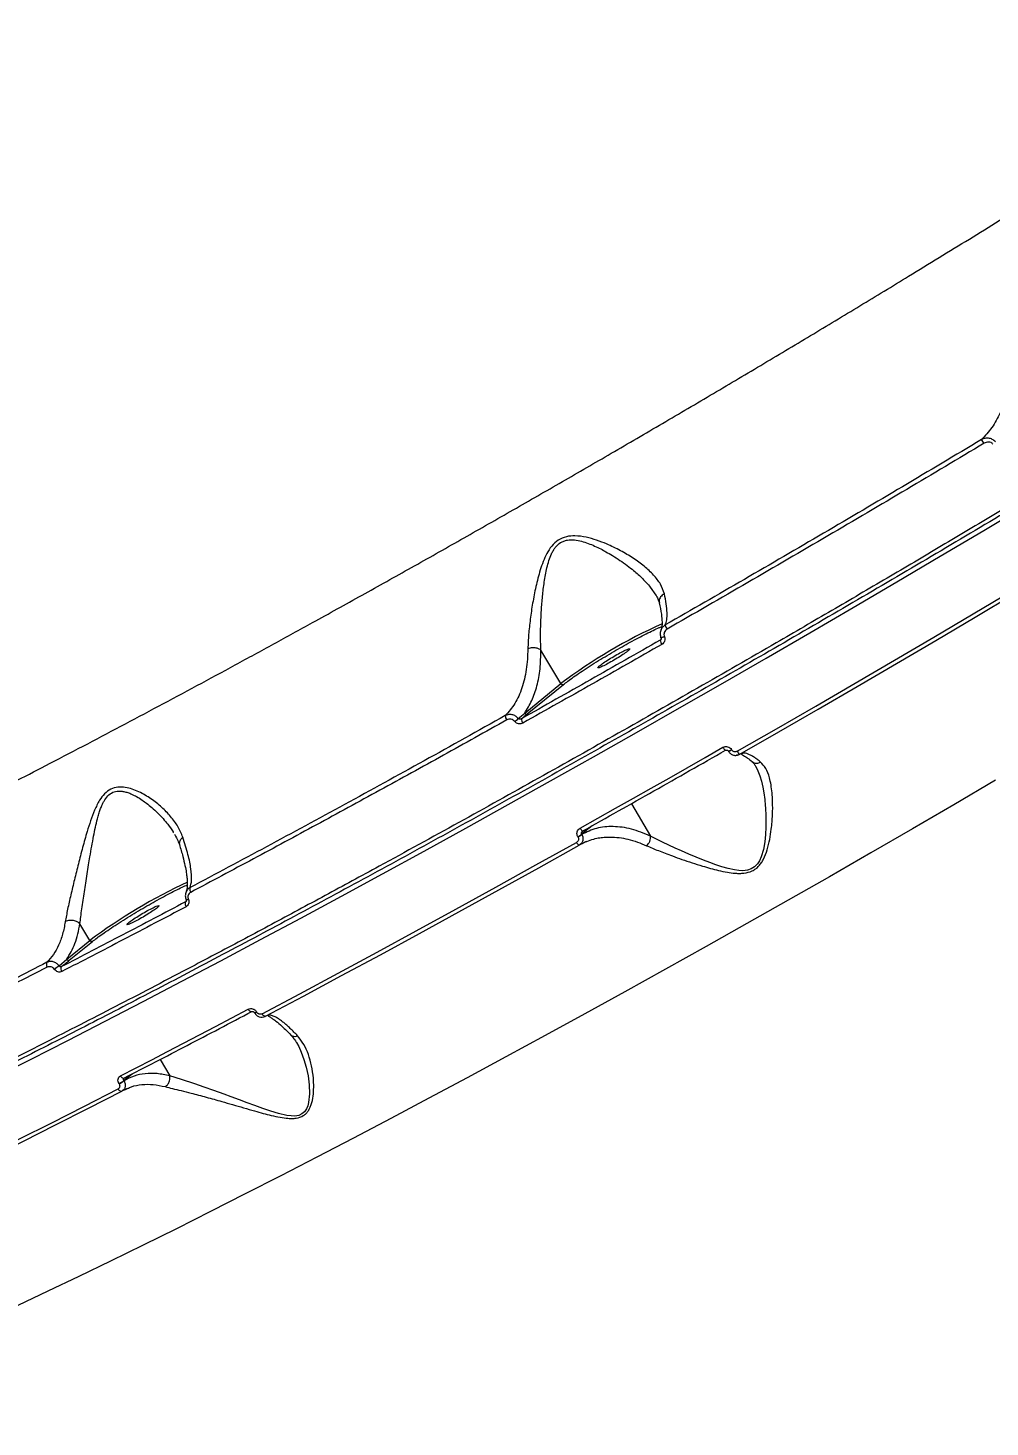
# Model space of a CAD drawing. Header units: millimetres. Extents: x -7083 to 7374, y -8368 to 7509.
# Drawn here: x 2248.1 to 2480.2, y -1032.3 to -694.8 of the extents above; entities that cross this region are included whole.
import ezdxf

# ---------------------------------------------------------------- set-up
doc = ezdxf.new("R2010")
doc.units = ezdxf.units.MM
for name, color, linetype in [('DIKOM_ОБЪЕКТ', 7, 'Continuous'), ('DIKOM_РАЗМЕР_ЗОНА', 7, 'Continuous'), ('DIKOM_РАЗМЕР_ОБЪЕКТА', 7, 'Continuous')]:
    doc.layers.add(name, color=color, linetype=linetype)
doc.styles.add('style1', font='arial.ttf', dxfattribs={"width": 0.8})
doc.dimstyles.new('1-50', dxfattribs={"dimtxt": 300, "dimasz": 200, "dimexe": 100, "dimexo": 0, "dimgap": 100, "dimtad": 1, "dimtxsty": 'style1', "dimcen": 200, "dimclrd": 7, "dimclre": 7, "dimclrt": 7, "dimadec": 1, "dimazin": 2, "dimtfac": 1, "dimtmove": 0, "dimatfit": 2, "dimfxl": 0, "dimlwd": 25, "dimlwe": 18, "dimarcsym": 0})

# ---------------------------------------------------------------- blocks, each defined once
blk = doc.blocks.new('*D10')
at = {"layer": 'Defpoints', "color": 0, "transparency": 16777216}
for p in [(4593.55, 648.92), (-5583.43, 647.96), (4593.55, -5902.54)]:
    blk.add_point(p, dxfattribs=at)
at = {"layer": 'DIKOM_РАЗМЕР_ОБЪЕКТА', "color": 7, "lineweight": 18, "transparency": 16777216}
for p, q in [((4593.55, 648.92), (4593.55, -6002.54)), ((-5583.43, 647.96), (-5583.43, -6002.54))]:
    blk.add_line(p, q, dxfattribs=at)
at = {"layer": 'DIKOM_РАЗМЕР_ОБЪЕКТА', "color": 7, "lineweight": 25, "transparency": 16777216}
blk.add_line((-5383.43, -5902.54), (4393.55, -5902.54), dxfattribs=at)
at = {"layer": 'DIKOM_РАЗМЕР_ОБЪЕКТА', "color": 7, "transparency": 16777216}
for points in [[(-5383.43, -5869.2), (-5383.43, -5935.87), (-5583.43, -5902.54)], [(4393.55, -5869.2), (4393.55, -5935.87), (4593.55, -5902.54)]]:
    blk.add_solid(points, dxfattribs=at)
at = {"layer": 'DIKOM_РАЗМЕР_ОБЪЕКТА', "color": 7, "transparency": 16777216, "insert": (-226.13, -5649.37), "char_height": 300, "attachment_point": 5, "style": 'style1'}
blk.add_mtext('10150', dxfattribs=at)
blk = doc.blocks.new('*D11')
at = {"layer": 'Defpoints', "color": 0, "transparency": 16777216}
for p in [(-321.71, 5509.06), (-348.71, -4811.52), (5568.58, -4811.52)]:
    blk.add_point(p, dxfattribs=at)
at = {"layer": 'DIKOM_РАЗМЕР_ОБЪЕКТА', "color": 7, "lineweight": 18, "transparency": 16777216}
for p, q in [((-321.71, 5509.06), (5668.58, 5509.06)), ((-348.71, -4811.52), (5668.58, -4811.52))]:
    blk.add_line(p, q, dxfattribs=at)
at = {"layer": 'DIKOM_РАЗМЕР_ОБЪЕКТА', "color": 7, "lineweight": 25, "transparency": 16777216}
blk.add_line((5568.58, 5309.06), (5568.58, -4611.52), dxfattribs=at)
at = {"layer": 'DIKOM_РАЗМЕР_ОБЪЕКТА', "color": 7, "transparency": 16777216}
for points in [[(5535.25, 5309.06), (5601.91, 5309.06), (5568.58, 5509.06)], [(5535.25, -4611.52), (5601.91, -4611.52), (5568.58, -4811.52)]]:
    blk.add_solid(points, dxfattribs=at)
at = {"layer": 'DIKOM_РАЗМЕР_ОБЪЕКТА', "color": 7, "transparency": 16777216, "insert": (5315.31, 775.23), "char_height": 300, "attachment_point": 5, "rotation": 90, "style": 'style1'}
blk.add_mtext('10300', dxfattribs=at)
blk = doc.blocks.new('*D12')
at = {"layer": 'Defpoints', "color": 0, "transparency": 16777216}
for p in [(-621.71, 7509.06), (-373.6, -6811.53), (7273.89, -6811.53)]:
    blk.add_point(p, dxfattribs=at)
at = {"layer": 'DIKOM_РАЗМЕР_ЗОНА', "color": 7, "lineweight": 18, "transparency": 16777216}
for p, q in [((-621.71, 7509.06), (7373.89, 7509.06)), ((-373.6, -6811.53), (7373.89, -6811.53))]:
    blk.add_line(p, q, dxfattribs=at)
at = {"layer": 'DIKOM_РАЗМЕР_ЗОНА', "color": 7, "lineweight": 25, "transparency": 16777216}
blk.add_line((7273.89, 7309.06), (7273.89, -6611.53), dxfattribs=at)
at = {"layer": 'DIKOM_РАЗМЕР_ЗОНА', "color": 7, "transparency": 16777216}
for points in [[(7240.56, 7309.06), (7307.22, 7309.06), (7273.89, 7509.06)], [(7240.56, -6611.53), (7307.22, -6611.53), (7273.89, -6811.53)]]:
    blk.add_solid(points, dxfattribs=at)
at = {"layer": 'DIKOM_РАЗМЕР_ЗОНА', "color": 7, "transparency": 16777216, "insert": (7020.62, 1288.25), "char_height": 300, "attachment_point": 5, "rotation": 90, "style": 'style1'}
blk.add_mtext('14300', dxfattribs=at)
blk = doc.blocks.new('*D13')
at = {"layer": 'Defpoints', "color": 0, "transparency": 16777216}
for p in [(6593.53, 996.24), (-7083.43, 647.96), (6593.53, -8268.31)]:
    blk.add_point(p, dxfattribs=at)
at = {"layer": 'DIKOM_РАЗМЕР_ЗОНА', "color": 7, "lineweight": 18, "transparency": 16777216}
for p, q in [((6593.53, 996.24), (6593.53, -8368.31)), ((-7083.43, 647.96), (-7083.43, -8368.31))]:
    blk.add_line(p, q, dxfattribs=at)
at = {"layer": 'DIKOM_РАЗМЕР_ЗОНА', "color": 7, "lineweight": 25, "transparency": 16777216}
blk.add_line((-6883.43, -8268.31), (6393.53, -8268.31), dxfattribs=at)
at = {"layer": 'DIKOM_РАЗМЕР_ЗОНА', "color": 7, "transparency": 16777216}
for points in [[(-6883.43, -8234.97), (-6883.43, -8301.64), (-7083.43, -8268.31)], [(6393.53, -8234.97), (6393.53, -8301.64), (6593.53, -8268.31)]]:
    blk.add_solid(points, dxfattribs=at)
at = {"layer": 'DIKOM_РАЗМЕР_ЗОНА', "color": 7, "transparency": 16777216, "insert": (322.1, -8015.03), "char_height": 300, "attachment_point": 5, "style": 'style1'}
blk.add_mtext('13650', dxfattribs=at)

msp = doc.modelspace()

# ---------------------------------------------------------------- linework, layer by layer
at = {"layer": 'DIKOM_ОБЪЕКТ', "color": 7, "linetype": 'Continuous', "lineweight": 15}
for p, q in [((2398.262, -829.683), (2399.599, -831.629)), ((2399.599, -831.629), (2399.721, -831.806)), ((2400.861, -842.166), (2400.632, -842.485)), ((2376.681, -852.969), (2371.889, -844.872)), ((2367.962, -860.061), (2376.681, -852.969)), ((2368.596, -860.29), (2377.316, -853.199)), ((2366.41, -861.404), (2367.962, -860.061)), ((2367.183, -861.435), (2368.596, -860.29)), ((2417.074, -869.24), (2417.101, -869.288)), ((2417.872, -868.934), (2417.844, -868.887)), ((2420.306, -869.866), (2419.963, -869.973)), ((2423.557, -872.737), (2423.623, -872.852)), ((2393.695, -881.931), (2398.325, -889.755)), ((2384.259, -887.247), (2381.703, -889.289)), ((2283.45, -889.289), (2283.611, -889.573)), ((2380.814, -889.952), (2380.774, -889.883)), ((2381.312, -891.793), (2382.957, -891.015)), ((2381.743, -889.357), (2381.703, -889.289)), ((2381.884, -888.613), (2381.974, -888.529)), ((2398.326, -889.757), (2398.325, -889.755)), ((2381.378, -891.716), (2381.118, -891.94)), ((2286.359, -903.147), (2286.276, -903.296)), ((2286.327, -905.38), (2286.143, -905.633)), ((2260.686, -910.892), (2260.681, -910.887)), ((2263.076, -914.932), (2260.686, -910.892)), ((2257.479, -919.484), (2263.076, -914.932)), ((2258.114, -919.713), (2263.711, -915.161)), ((2255.656, -921.056), (2257.479, -919.484)), ((2302.757, -932.359), (2302.797, -932.427)), ((2303.254, -932.156), (2303.295, -932.224)), ((2305.436, -933.21), (2305.205, -933.281)), ((2312.831, -939.433), (2312.894, -939.546)), ((2279.996, -943.655), (2282.33, -947.598)), ((2273.239, -947.155), (2271.278, -948.725)), ((2282.332, -947.604), (2282.33, -947.598)), ((2270.083, -949.463), (2270.111, -949.51)), ((2271.042, -951.073), (2270.795, -951.285)), ((2270.991, -951.144), (2272.149, -950.595)), ((2271.306, -948.772), (2271.278, -948.725)), ((2271.471, -950.978), (2272.156, -950.666))]:
    msp.add_line(p, q, dxfattribs=at)
at = {"layer": 'DIKOM_ОБЪЕКТ', "color": 7, "linetype": 'Continuous', "lineweight": 15, "flags": 128}
for points in [[(2240.198, -947.909), (2248.883, -943.536), (2257.735, -939.034), (2266.748, -934.407), (2275.913, -929.658), (2285.223, -924.793), (2294.671, -919.814), (2304.248, -914.727), (2313.946, -909.535), (2323.758, -904.242), (2333.674, -898.854), (2343.686, -893.375), (2353.787, -887.809), (2363.967, -882.161), (2374.217, -876.436), (2384.531, -870.639), (2394.897, -864.774), (2405.309, -858.847), (2415.757, -852.862), (2426.232, -846.825), (2436.725, -840.74), (2447.228, -834.613), (2457.732, -828.449), (2468.228, -822.253), (2478.707, -816.03), (2489.16, -809.786)], [(2419.243, -869.302), (2428.701, -863.867), (2438.178, -858.391), (2447.668, -852.878), (2457.163, -847.332), (2466.658, -841.756), (2476.146, -836.154), (2485.62, -830.53), (2495.074, -824.889)], [(2419.831, -870.013), (2429.268, -864.591), (2438.724, -859.127), (2448.193, -853.626), (2457.667, -848.092), (2467.141, -842.528), (2476.608, -836.939), (2486.061, -831.327), (2495.494, -825.698)], [(2401.668, -841.663), (2401.485, -841.732), (2401.314, -841.793), (2401.161, -841.842), (2401.032, -841.878), (2400.933, -841.898), (2400.867, -841.904), (2400.837, -841.893), (2400.84, -841.874)], [(2381.343, -887.853), (2385.618, -885.453), (2389.904, -883.042), (2394.199, -880.619), (2398.503, -878.184), (2402.815, -875.739), (2407.135, -873.282), (2411.461, -870.816), (2415.794, -868.339)], [(2416.395, -869.039), (2416.367, -869.053), (2416.362, -869.053)], [(2417.108, -869.292), (2417.102, -869.289), (2417.101, -869.288)], [(2423.623, -872.852), (2424.075, -873.643), (2424.71, -875.241), (2425.082, -876.498), (2425.409, -877.922), (2425.66, -879.334), (2425.873, -880.936), (2425.921, -881.386), (2425.968, -881.871), (2426.012, -882.393), (2426.053, -882.952), (2426.089, -883.549), (2426.119, -884.184), (2426.12, -884.198), (2426.124, -884.313), (2426.136, -884.635), (2426.16, -885.873), (2426.156, -886.821), (2426.139, -887.602), (2426.048, -889.368), (2425.862, -891.169), (2425.544, -892.988), (2425.015, -894.786), (2424.597, -895.704), (2424.112, -896.459), (2423.414, -897.179), (2422.592, -897.687), (2421.679, -897.981), (2421.167, -898.061), (2420.618, -898.098), (2419.606, -898.063), (2418.606, -897.93), (2417.067, -897.599), (2415.549, -897.17), (2414.047, -896.676), (2412.594, -896.153), (2411.097, -895.577), (2409.32, -894.859), (2407.588, -894.13), (2405.789, -893.345), (2404.274, -892.664), (2401.17, -891.204), (2398.326, -889.757), (2398.326, -889.757)], [(2481.559, -876.301), (2471.518, -882.177), (2461.482, -888.014), (2451.46, -893.805), (2441.462, -899.546), (2431.497, -905.23), (2421.575, -910.854), (2411.704, -916.411), (2401.894, -921.896), (2392.153, -927.304), (2382.492, -932.631), (2372.919, -937.871), (2363.443, -943.019), (2354.072, -948.071), (2344.816, -953.021), (2335.683, -957.866), (2326.681, -962.601), (2317.819, -967.221), (2309.105, -971.722), (2300.548, -976.1), (2292.155, -980.35), (2283.933, -984.47), (2275.892, -988.454), (2268.037, -992.3), (2260.378, -996.004), (2252.919, -999.562), (2245.669, -1002.97)], [(2381.343, -887.853), (2381.445, -888.016), (2381.55, -888.165), (2381.654, -888.294), (2381.753, -888.399), (2381.843, -888.475), (2381.92, -888.518), (2381.981, -888.529), (2382.025, -888.506)], [(2304.596, -932.639), (2313.745, -927.772), (2323.004, -922.811), (2332.364, -917.759), (2341.82, -912.62), (2351.363, -907.399), (2360.987, -902.098), (2370.683, -896.723), (2380.445, -891.277)], [(2305.436, -933.21), (2314.566, -928.354), (2323.804, -923.404), (2333.144, -918.364), (2342.578, -913.236), (2352.101, -908.026), (2361.703, -902.737), (2371.378, -897.374), (2381.118, -891.94)], [(2380.445, -891.277), (2380.543, -891.433), (2380.643, -891.576), (2380.743, -891.701), (2380.839, -891.805), (2380.927, -891.883), (2381.005, -891.932), (2381.069, -891.951), (2381.118, -891.94)], [(2286.84, -905.044), (2286.709, -905.086), (2286.592, -905.119), (2286.49, -905.142), (2286.407, -905.155), (2286.344, -905.157), (2286.303, -905.149), (2286.288, -905.135)], [(2270.437, -947.605), (2274.202, -945.666), (2277.993, -943.705), (2281.81, -941.724), (2285.653, -939.723), (2289.52, -937.702), (2293.41, -935.661), (2297.325, -933.601), (2301.262, -931.522)], [(2302.135, -932.071), (2302.054, -932.115), (2301.957, -932.124), (2301.847, -932.098), (2301.728, -932.038), (2301.606, -931.946), (2301.484, -931.826), (2301.368, -931.683), (2301.262, -931.522)], [(2305.436, -933.21), (2305.354, -933.24), (2305.258, -933.238), (2305.151, -933.205), (2305.037, -933.141), (2304.921, -933.048), (2304.806, -932.931), (2304.696, -932.793), (2304.596, -932.639)], [(2312.894, -939.546), (2313.451, -940.55), (2314.067, -941.886), (2314.712, -943.613), (2315.261, -945.51), (2315.705, -947.631), (2315.977, -949.749), (2316.05, -951.907), (2315.829, -954.029), (2315.623, -954.812), (2315.312, -955.556), (2314.828, -956.269), (2314.22, -956.789), (2313.442, -957.135), (2312.991, -957.237), (2312.5, -957.292), (2311.6, -957.282), (2310.559, -957.151), (2308.605, -956.7), (2306.684, -956.113), (2304.782, -955.461), (2302.888, -954.774), (2301, -954.074), (2299.132, -953.377), (2297.131, -952.635), (2295.458, -952.022), (2292.987, -951.136), (2290.642, -950.319), (2288.392, -949.56), (2285.18, -948.513), (2282.332, -947.604), (2282.332, -947.604)], [(2270.437, -947.605), (2270.544, -947.766), (2270.664, -947.907), (2270.792, -948.023), (2270.924, -948.11), (2271.054, -948.164), (2271.176, -948.183), (2271.288, -948.167), (2271.383, -948.116)], [(2209.328, -980.711), (2216.354, -977.366), (2223.545, -973.901), (2230.897, -970.32), (2238.404, -966.625), (2246.061, -962.818), (2253.862, -958.902), (2261.803, -954.879), (2269.878, -950.753)], [(2210.378, -981.176), (2217.389, -977.839), (2224.565, -974.382), (2231.9, -970.809), (2239.391, -967.122), (2247.031, -963.323), (2254.815, -959.416), (2262.738, -955.402), (2270.795, -951.285)], [(2269.878, -950.753), (2269.98, -950.907), (2270.094, -951.043), (2270.216, -951.156), (2270.342, -951.243), (2270.467, -951.302), (2270.587, -951.328), (2270.698, -951.323), (2270.795, -951.285)]]:
    msp.add_lwpolyline(points, dxfattribs=at)
at = {"layer": 'DIKOM_ОБЪЕКТ', "color": 7, "linetype": 'Continuous', "lineweight": 15}
for centre, radius, start, end in [((2472.872, -798.247), 6.744, 28.87924, 38.03169), ((2453.863, -955.734), 128.521, 114.22748, 126.90884), ((2404.376, -838.353), 2.547, 190.68035, 215.19129), ((2402.824, -842.182), 2.214, 187.86198, 216.40263), ((2364.908, -860.75), 1.622, 177.96217, 217.46562), ((2368.403, -859.831), 0.498, 207.41356, 292.80558), ((2356.361, -850.037), 15.172, 307.26739, 311.48069), ((2368.704, -861.537), 1.525, 176.14996, 218.65871), ((2417.713, -867.394), 2.139, 206.22053, 230.82437), ((2416.647, -867.295), 1.992, 282.36062, 306.92353), ((2416.521, -867.047), 2.321, 284.64804, 305.583), ((2420.638, -868.748), 1.501, 201.65869, 237.4547), ((2376.966, -882.908), 7.946, 298.62835, 306.58968), ((2377.007, -882.977), 7.946, 298.62835, 306.58968), ((2342.932, -1021.928), 133.511, 114.93603, 126.73532), ((2288.264, -902.621), 1.12, 157.13532, 218.80364), ((2287.094, -906.109), 1.063, 153.42008, 219.98542), ((2253.613, -920.735), 1.048, 149.56581, 218.1709), ((2364.202, -1063.573), 179.146, 127.29414, 127.74559), ((2257.065, -921.803), 1.014, 146.90546, 219.25924), ((2257.921, -919.255), 0.498, 207.41356, 292.80558), ((2302.633, -931.342), 1.024, 276.96052, 307.38084), ((2302.673, -931.411), 1.024, 276.96052, 307.38084), ((2266.188, -941.82), 8.579, 297.00534, 306.39573), ((2266.216, -941.867), 8.579, 297.00534, 306.39573)]:
    msp.add_arc(centre, radius, start, end, dxfattribs=at)
for points, knots in [([(2112.742, -935.079), (2114.55, -934.566), (2118.156, -933.542), (2124.319, -931.519), (2130.993, -929.155), (2138.215, -926.422), (2145.274, -923.611), (2152.004, -920.827), (2158.264, -918.165), (2164.758, -915.335), (2171.477, -912.341), (2178.409, -909.19), (2185.543, -905.887), (2194.968, -901.45), (2206.906, -895.707), (2221.601, -888.46), (2236.742, -880.826), (2250.079, -873.968), (2261.364, -868.083), (2270.453, -863.297), (2279.616, -858.427), (2288.841, -853.481), (2298.115, -848.466), (2307.429, -843.389), (2317.611, -837.794), (2328.669, -831.667), (2340.603, -824.992), (2352.526, -818.264), (2364.419, -811.495), (2376.263, -804.696), (2388.264, -797.751), (2400.411, -790.663), (2412.688, -783.44), (2424.857, -776.221), (2436.9, -769.02), (2448.801, -761.846), (2461.583, -754.081), (2475.206, -745.73), (2489.62, -736.807), (2503.762, -727.963), (2517.611, -719.216), (2532.476, -709.731), (2548.283, -699.524), (2564.9, -688.642), (2581.041, -677.93), (2591.352, -670.955), (2596.498, -667.474)], [0, 0, 0, 0, 0.0251762, 0.0502458, 0.075209, 0.100066, 0.1248168, 0.1429873, 0.1610638, 0.1790464, 0.1969351, 0.21473, 0.2324311, 0.2500384, 0.282696, 0.3149379, 0.3467642, 0.378175, 0.3959391, 0.4135675, 0.4310603, 0.4484175, 0.4656392, 0.4827252, 0.4996757, 0.521074, 0.5422607, 0.5632358, 0.5839991, 0.6045509, 0.624891, 0.6461777, 0.6672639, 0.6881494, 0.7088341, 0.7293181, 0.7496013, 0.7750478, 0.8002652, 0.8252533, 0.8500121, 0.8745413, 0.9060952, 0.9375232, 0.968825, 1, 1, 1, 1]), ([(2686.845, -681.122), (2682.093, -684.394), (2672.582, -690.943), (2657.521, -701.116), (2641.912, -711.523), (2625.734, -722.163), (2609.046, -733.002), (2591.886, -744.012), (2574.301, -755.164), (2556.335, -766.427), (2538.038, -777.771), (2521.553, -787.88), (2506.972, -796.741), (2494.334, -804.367), (2481.505, -812.052), (2468.501, -819.785), (2455.338, -827.556), (2442.031, -835.353), (2426.779, -844.222), (2409.57, -854.135), (2390.435, -865.035), (2371.207, -875.861), (2351.951, -886.571), (2337.016, -894.772), (2326.325, -900.588), (2319.811, -904.116), (2313.318, -907.615), (2306.851, -911.083), (2300.411, -914.519), (2294.002, -917.92), (2283.875, -923.265), (2270.169, -930.424), (2253.7, -938.884), (2238.116, -946.752), (2223.421, -954.038), (2209.174, -960.96), (2195.427, -967.491), (2182.234, -973.599), (2169.649, -979.255), (2157.728, -984.43), (2146.523, -989.095), (2136.089, -993.222), (2126.479, -996.785), (2117.746, -999.756), (2109.934, -1002.116), (2103.12, -1003.823), (2097.248, -1004.918), (2094.261, -1005.071), (2092.762, -1005.147)], [0, 0, 0, 0, 0.0248239, 0.0496902, 0.074599, 0.0995502, 0.1245438, 0.1495798, 0.1746582, 0.1997791, 0.2249424, 0.2501481, 0.2668666, 0.2837596, 0.3008272, 0.3180694, 0.3354861, 0.3530774, 0.3708432, 0.3960072, 0.4215132, 0.4473613, 0.4735514, 0.5000836, 0.5092169, 0.5183856, 0.5275897, 0.5368291, 0.5461038, 0.5554139, 0.5647593, 0.5906387, 0.6167852, 0.6407872, 0.66501, 0.6894536, 0.714118, 0.7390032, 0.7641093, 0.7894361, 0.8149838, 0.8407523, 0.8667415, 0.8929516, 0.9193825, 0.9460342, 0.9729067, 1, 1, 1, 1]), ([(2485.728, -768.341), (2485.8, -769.759), (2485.943, -772.585), (2485.699, -776.523), (2485.157, -780.215), (2484.208, -784.004), (2482.757, -787.739), (2480.739, -791.296), (2479.038, -793.158), (2478.184, -794.093)], [0, 0, 0, 0, 0.1251699, 0.2496196, 0.3741592, 0.4997856, 0.6664105, 0.8325286, 1, 1, 1, 1]), ([(2478.184, -794.093), (2471.831, -797.886), (2459.144, -805.463), (2440.037, -816.715), (2420.927, -827.865), (2408.231, -835.168), (2401.874, -838.825)], [0, 0, 0, 0, 0.2503518, 0.5000023, 0.7496517, 1, 1, 1, 1]), ([(2478.777, -794.99), (2472.56, -798.703), (2460.032, -806.184), (2441.015, -817.386), (2421.711, -828.652), (2408.798, -836.08), (2402.295, -839.82)], [0, 0, 0, 0, 0.2444831, 0.4926443, 0.7444833, 1, 1, 1, 1]), ([(2481.506, -794.653), (2481.398, -794.533), (2481.183, -794.294), (2480.651, -793.943), (2479.904, -793.71), (2478.985, -793.736), (2478.449, -793.975), (2478.184, -794.093)], [0, 0, 0, 0, 0.1323174, 0.2636927, 0.5173457, 0.7613942, 1, 1, 1, 1]), ([(2480.906, -795.187), (2480.841, -795.116), (2480.71, -794.972), (2480.373, -794.773), (2479.892, -794.663), (2479.301, -794.728), (2478.952, -794.903), (2478.777, -794.99)], [0, 0, 0, 0, 0.1240545, 0.2503586, 0.4996099, 0.7493586, 1, 1, 1, 1]), ([(2485.029, -810.986), (2484.191, -811.49), (2477.109, -815.743), (2463.658, -823.708), (2444.731, -834.838), (2425.822, -845.827), (2407.024, -856.636), (2388.377, -867.238), (2369.875, -877.639), (2351.537, -887.828), (2333.425, -897.768), (2315.631, -907.409), (2298.243, -916.703), (2281.311, -925.626), (2264.847, -934.171), (2248.848, -942.34), (2233.341, -950.117), (2218.393, -957.47), (2204.121, -964.336), (2190.497, -970.746), (2182.026, -974.593), (2177.789, -976.517)], [0, 0, 0, 0, 0.0074055, 0.0625793, 0.1179597, 0.1733586, 0.2283537, 0.2833123, 0.338347, 0.3934803, 0.4488756, 0.5042483, 0.5593463, 0.6143287, 0.6692212, 0.7241518, 0.7794554, 0.8348675, 0.8900921, 0.9450269, 1, 1, 1, 1]), ([(2401.656, -831.294), (2401.389, -830.513), (2400.857, -828.953), (2399.112, -826.739), (2396.871, -824.643), (2394.168, -822.676), (2391.114, -820.858), (2388.127, -819.412), (2385.33, -818.332), (2382.791, -817.604), (2380.321, -817.245), (2377.997, -817.422), (2375.993, -818.25), (2374.409, -819.755), (2372.888, -822.185), (2371.654, -825.521), (2370.624, -829.561), (2369.851, -833.559), (2369.278, -837.433), (2368.87, -841.163), (2368.786, -843.415), (2368.744, -844.539)], [0, 0, 0, 0, 0.0612612, 0.1223613, 0.1839184, 0.2453025, 0.3073886, 0.3696477, 0.4112854, 0.4534654, 0.4961292, 0.5286141, 0.5613509, 0.5940473, 0.6261068, 0.6897691, 0.7526978, 0.8148986, 0.8771041, 0.9386387, 1, 1, 1, 1]), ([(2371.883, -844.865), (2371.854, -844.218), (2371.796, -842.918), (2371.788, -840.831), (2371.825, -838.877), (2371.897, -837.026), (2371.989, -835.348), (2372.113, -833.62), (2372.265, -831.91), (2372.451, -830.19), (2372.681, -828.46), (2372.963, -826.723), (2373.321, -824.99), (2373.782, -823.279), (2374.302, -821.88), (2374.844, -820.835), (2375.495, -819.855), (2376.35, -819.037), (2377.407, -818.531), (2378.242, -818.321), (2379.113, -818.252), (2380.257, -818.309), (2381.67, -818.593), (2383.28, -819.117), (2384.831, -819.756), (2386.257, -820.443), (2387.702, -821.216), (2389.256, -822.126), (2390.979, -823.24), (2392.676, -824.45), (2394.53, -825.914), (2396.473, -827.632), (2397.664, -828.997), (2398.262, -829.683)], [0, 0, 0, 0, 0.0409234, 0.0822606, 0.1246153, 0.1541647, 0.1871595, 0.2183533, 0.2494754, 0.2805868, 0.3117503, 0.343047, 0.3743871, 0.405722, 0.4369301, 0.4532563, 0.4680786, 0.4995339, 0.5150375, 0.5312131, 0.5462404, 0.5627763, 0.5940929, 0.625559, 0.6568249, 0.6879634, 0.7149375, 0.7502457, 0.7918018, 0.835235, 0.8751563, 0.937345, 1, 1, 1, 1]), ([(2399.698, -831.748), (2399.88, -832.091), (2400.212, -832.716), (2400.357, -833.286), (2400.423, -833.543)], [0, 0, 0, 0, 0.5492815, 1, 1, 1, 1]), ([(2401.656, -831.294), (2401.482, -831.402), (2401.134, -831.619), (2400.747, -832.05), (2400.501, -832.507), (2400.362, -833.002), (2400.425, -833.323), (2400.46, -833.498)], [0, 0, 0, 0, 0.2056978, 0.4102363, 0.6056417, 0.7854673, 1, 1, 1, 1]), ([(2400.413, -833.444), (2400.612, -834.406), (2400.992, -836.239), (2401.13, -838.125), (2401.064, -839.361), (2400.927, -839.753), (2400.863, -839.937)], [0, 0, 0, 0, 0.2932659, 0.5590686, 0.7936684, 1, 1, 1, 1]), ([(2401.874, -838.825), (2402.009, -838.43), (2402.28, -837.639), (2402.341, -835.908), (2402.17, -833.835), (2401.827, -832.139), (2401.656, -831.294)], [0, 0, 0, 0, 0.2494142, 0.4990829, 0.7505823, 1, 1, 1, 1]), ([(2377.316, -853.199), (2377.659, -852.928), (2378.358, -852.376), (2379.745, -851.375), (2381.378, -850.253), (2383.234, -849.03), (2385.243, -847.756), (2387.33, -846.474), (2389.418, -845.233), (2391.464, -844.052), (2393.468, -842.932), (2395.422, -841.879), (2397.285, -840.917), (2398.965, -840.097), (2400.241, -839.513), (2400.831, -839.282), (2401.04, -839.2)], [0, 0, 0, 0, 0.0705454, 0.1436203, 0.2184844, 0.2942763, 0.3700682, 0.4449323, 0.5180072, 0.5885526, 0.6590981, 0.7321729, 0.807037, 0.8828289, 0.9586208, 1, 1, 1, 1]), ([(2400.867, -839.928), (2400.807, -840.086), (2400.686, -840.402), (2400.634, -840.91), (2400.673, -841.419), (2400.786, -841.738), (2400.843, -841.898)], [0, 0, 0, 0, 0.2505382, 0.500611, 0.7499817, 1, 1, 1, 1]), ([(2401.874, -838.825), (2401.629, -838.994), (2401.173, -839.309), (2400.946, -839.808), (2400.841, -840.039)], [0, 0, 0, 0, 0.5378557, 1, 1, 1, 1]), ([(2402.295, -839.82), (2402.15, -839.925), (2401.861, -840.133), (2401.607, -840.611), (2401.517, -841.147), (2401.617, -841.491), (2401.668, -841.663)], [0, 0, 0, 0, 0.2500064, 0.4999843, 0.7496661, 1, 1, 1, 1]), ([(2400.632, -842.485), (2395.026, -845.685), (2383.815, -852.085), (2372.727, -858.318), (2367.183, -861.435)], [0, 0, 0, 0, 0.5000016, 1, 1, 1, 1]), ([(2401.043, -843.496), (2395.46, -846.683), (2384.221, -853.098), (2373.106, -859.346), (2367.513, -862.49)], [0, 0, 0, 0, 0.496801, 1, 1, 1, 1]), ([(2400.779, -842.349), (2400.775, -842.356), (2400.743, -842.415), (2400.684, -842.452), (2400.632, -842.485)], [0, 0, 0, 0, 0.1202132, 1, 1, 1, 1]), ([(2400.845, -841.867), (2400.861, -841.924), (2400.893, -842.038), (2400.868, -842.213), (2400.807, -842.306), (2400.779, -842.349)], [0, 0, 0, 0, 0.3490762, 0.6978605, 1, 1, 1, 1]), ([(2400.843, -841.898), (2400.854, -841.938), (2400.877, -842.017), (2400.874, -842.137), (2400.845, -842.252), (2400.803, -842.318), (2400.782, -842.35)], [0, 0, 0, 0, 0.2592655, 0.5103049, 0.7568635, 1, 1, 1, 1]), ([(2401.668, -841.663), (2401.718, -841.834), (2401.818, -842.177), (2401.728, -842.71), (2401.474, -843.185), (2401.187, -843.392), (2401.043, -843.496)], [0, 0, 0, 0, 0.2503258, 0.5000149, 0.7499866, 1, 1, 1, 1]), ([(2368.744, -844.539), (2368.66, -846.253), (2368.493, -849.687), (2367.377, -854.097), (2365.709, -857.908), (2364.094, -859.765), (2363.287, -860.693)], [0, 0, 0, 0, 0.2488269, 0.4987461, 0.7494002, 1, 1, 1, 1]), ([(2367.962, -860.061), (2368.565, -859.102), (2369.772, -857.185), (2370.983, -853.561), (2371.766, -849.496), (2371.848, -846.414), (2371.889, -844.872)], [0, 0, 0, 0, 0.2504586, 0.501041, 0.7502638, 1, 1, 1, 1]), ([(2371.883, -844.865), (2371.748, -844.781), (2371.429, -844.583), (2370.714, -844.368), (2369.932, -844.313), (2369.242, -844.39), (2368.911, -844.489), (2368.744, -844.539)], [0, 0, 0, 0, 0.1674447, 0.395912, 0.6806082, 0.8383938, 1, 1, 1, 1]), ([(2371.889, -844.872), (2371.888, -844.87), (2371.887, -844.868), (2371.884, -844.866), (2371.883, -844.865)], [0, 0, 0, 0, 0.5437444, 1, 1, 1, 1]), ([(2363.287, -860.693), (2356.749, -864.341), (2343.693, -871.626), (2324.488, -882.163), (2305.595, -892.41), (2293.358, -898.925), (2287.232, -902.186)], [0, 0, 0, 0, 0.2505322, 0.5002741, 0.7498397, 1, 1, 1, 1]), ([(2366.41, -861.404), (2366.199, -861.188), (2365.778, -860.757), (2364.934, -860.433), (2364.058, -860.378), (2363.543, -860.588), (2363.287, -860.693)], [0, 0, 0, 0, 0.2523991, 0.5035683, 0.7525589, 1, 1, 1, 1]), ([(2363.62, -861.737), (2358.515, -864.588), (2348.238, -870.326), (2332.938, -878.76), (2317.651, -887.103), (2302.401, -895.339), (2292.414, -900.651), (2287.391, -903.323)], [0, 0, 0, 0, 0.1950692, 0.3926038, 0.5926038, 0.7950692, 1, 1, 1, 1]), ([(2365.548, -862.112), (2365.421, -861.982), (2365.167, -861.722), (2364.647, -861.539), (2364.104, -861.526), (2363.782, -861.667), (2363.62, -861.737)], [0, 0, 0, 0, 0.2498396, 0.4996805, 0.7495896, 1, 1, 1, 1]), ([(2367.513, -862.49), (2367.349, -862.562), (2367.02, -862.705), (2366.467, -862.691), (2365.937, -862.507), (2365.678, -862.243), (2365.548, -862.112)], [0, 0, 0, 0, 0.2503854, 0.500302, 0.7501808, 1, 1, 1, 1]), ([(2367.183, -861.435), (2367.114, -861.47), (2366.981, -861.539), (2366.762, -861.567), (2366.591, -861.534), (2366.476, -861.471), (2366.432, -861.426), (2366.41, -861.404)], [0, 0, 0, 0, 0.2752273, 0.5368836, 0.7775881, 0.8906821, 1, 1, 1, 1]), ([(2415.794, -868.339), (2415.974, -868.262), (2416.334, -868.108), (2416.935, -868.16), (2417.485, -868.414), (2417.724, -868.729), (2417.844, -868.887)], [0, 0, 0, 0, 0.2500095, 0.4997961, 0.7494575, 1, 1, 1, 1]), ([(2416.362, -869.052), (2416.425, -869.025), (2416.551, -868.971), (2416.761, -868.99), (2416.954, -869.079), (2417.038, -869.19), (2417.08, -869.245)], [0, 0, 0, 0, 0.2499828, 0.4997703, 0.7495602, 1, 1, 1, 1]), ([(2417.108, -869.292), (2417.265, -869.499), (2417.578, -869.913), (2418.299, -870.248), (2419.088, -870.32), (2419.562, -870.117), (2419.8, -870.016)], [0, 0, 0, 0, 0.2498967, 0.4995913, 0.7494966, 1, 1, 1, 1]), ([(2419.243, -869.302), (2419.123, -869.354), (2418.882, -869.457), (2418.479, -869.421), (2418.112, -869.25), (2417.952, -869.04), (2417.872, -868.934)], [0, 0, 0, 0, 0.2500496, 0.4998877, 0.7492336, 1, 1, 1, 1]), ([(2419.831, -870.013), (2419.593, -870.144), (2419.35, -870.277), (2419.085, -870.256), (2419.079, -870.256)], [0, 0, 0, 0, 0.9775499, 1, 1, 1, 1]), ([(2420.239, -869.941), (2420.237, -869.95), (2420.212, -870.03), (2420.444, -870.118), (2420.958, -870.432), (2421.726, -870.925), (2422.46, -871.511), (2422.848, -871.821)], [0, 0, 0, 0, 0.0291639, 0.2839005, 0.4920678, 0.7314907, 1, 1, 1, 1]), ([(2424.867, -871.879), (2424.619, -871.68), (2424.097, -871.261), (2423.337, -870.733), (2422.562, -870.271), (2421.635, -869.861), (2420.834, -869.652), (2420.431, -869.815), (2420.306, -869.866)], [0, 0, 0, 0, 0.1260035, 0.2649213, 0.4167526, 0.5814967, 0.8694273, 1, 1, 1, 1]), ([(2397.355, -892.067), (2398.283, -892.466), (2400.197, -893.29), (2403.146, -894.4), (2405.895, -895.38), (2408.313, -896.197), (2410.627, -896.928), (2412.757, -897.545), (2414.766, -898.062), (2416.75, -898.481), (2418.481, -898.712), (2419.821, -898.763), (2421.211, -898.69), (2422.569, -898.353), (2423.744, -897.64), (2424.49, -896.953), (2425.1, -896.159), (2425.838, -894.878), (2426.541, -892.988), (2427.11, -890.554), (2427.539, -887.719), (2427.784, -884.611), (2427.803, -881.687), (2427.654, -879.294), (2427.408, -877.389), (2426.955, -875.347), (2426.223, -873.337), (2425.309, -872.354), (2424.867, -871.879)], [0, 0, 0, 0, 0.0604706, 0.1246561, 0.1657797, 0.2076496, 0.2490772, 0.2812385, 0.3113045, 0.3448546, 0.3738879, 0.3903479, 0.4052859, 0.4367073, 0.4521772, 0.4682161, 0.4839573, 0.4996497, 0.539327, 0.5823077, 0.625112, 0.6871941, 0.7495463, 0.7916598, 0.8334012, 0.8744707, 0.9392768, 1, 1, 1, 1]), ([(2422.781, -871.78), (2422.911, -871.892), (2423.203, -872.143), (2423.47, -872.555), (2423.618, -872.782)], [0, 0, 0, 0, 0.4469637, 1, 1, 1, 1]), ([(2422.832, -871.768), (2422.932, -871.856), (2423.13, -872.028), (2423.529, -872.144), (2423.96, -872.178), (2424.427, -872.1), (2424.72, -871.952), (2424.867, -871.879)], [0, 0, 0, 0, 0.1892686, 0.3746228, 0.5761864, 0.7873733, 1, 1, 1, 1]), ([(2285.505, -890.031), (2285.134, -889.158), (2284.392, -887.412), (2282.604, -884.993), (2280.429, -882.74), (2277.86, -880.706), (2274.933, -878.981), (2272.181, -877.993), (2269.832, -877.873), (2268.077, -878.354), (2266.568, -879.502), (2265.267, -881.253), (2264.178, -883.465), (2263.225, -886.013), (2262.268, -889.036), (2261.297, -892.526), (2260.286, -896.441), (2259.333, -900.284), (2258.453, -903.976), (2257.662, -907.459), (2257.309, -909.435), (2257.132, -910.421)], [0, 0, 0, 0, 0.0615394, 0.1230241, 0.1845842, 0.247012, 0.3097822, 0.3734938, 0.4059184, 0.4386762, 0.4714081, 0.503732, 0.5464669, 0.5887747, 0.6306409, 0.6926171, 0.7544556, 0.8162774, 0.8774339, 0.9388532, 1, 1, 1, 1]), ([(2260.681, -910.887), (2260.741, -910.339), (2260.863, -909.218), (2261.123, -907.314), (2261.418, -905.296), (2261.738, -903.199), (2262.071, -901.067), (2262.413, -898.903), (2262.754, -896.782), (2263.119, -894.557), (2263.516, -892.228), (2263.949, -889.856), (2264.398, -887.64), (2264.819, -885.844), (2265.222, -884.408), (2265.567, -883.353), (2265.919, -882.44), (2266.283, -881.657), (2266.808, -880.729), (2267.615, -879.714), (2268.69, -879.088), (2269.63, -878.886), (2270.421, -878.86), (2271.296, -878.982), (2272.231, -879.248), (2273.259, -879.661), (2274.426, -880.261), (2275.627, -881.013), (2276.84, -881.89), (2278.089, -882.905), (2279.423, -884.14), (2280.719, -885.499), (2281.484, -886.449), (2281.851, -886.905)], [0, 0, 0, 0, 0.0398125, 0.0815682, 0.1253927, 0.1662392, 0.2075609, 0.2499825, 0.2902235, 0.3274575, 0.3747455, 0.4203575, 0.4600808, 0.4994813, 0.5226874, 0.5435701, 0.5621813, 0.5785506, 0.59354, 0.6249103, 0.6562295, 0.6714683, 0.687696, 0.7079878, 0.7289268, 0.7504748, 0.7792215, 0.8129807, 0.8412802, 0.8755027, 0.9171773, 0.9602813, 1, 1, 1, 1]), ([(2281.851, -886.905), (2282.306, -887.498), (2282.826, -888.177), (2283.227, -888.894), (2283.278, -888.984)], [0, 0, 0, 0, 0.8740716, 1, 1, 1, 1]), ([(2398.325, -889.755), (2396.768, -889.121), (2393.653, -887.854), (2389.277, -887.31), (2385.211, -887.676), (2382.9, -888.797), (2381.743, -889.357)], [0, 0, 0, 0, 0.2502251, 0.5007434, 0.7502453, 1, 1, 1, 1]), ([(2283.573, -889.452), (2283.823, -889.911), (2284.278, -890.746), (2284.562, -891.569), (2284.689, -891.939)], [0, 0, 0, 0, 0.54893, 1, 1, 1, 1]), ([(2285.505, -890.031), (2285.374, -890.145), (2285.115, -890.369), (2284.776, -890.857), (2284.587, -891.397), (2284.678, -891.759), (2284.712, -891.895)], [0, 0, 0, 0, 0.208723, 0.4122078, 0.7784574, 1, 1, 1, 1]), ([(2287.232, -902.186), (2287.393, -901.625), (2287.716, -900.503), (2287.514, -897.75), (2286.848, -894.329), (2285.952, -891.462), (2285.505, -890.031)], [0, 0, 0, 0, 0.2490387, 0.4988695, 0.7498541, 1, 1, 1, 1]), ([(2380.814, -889.952), (2380.844, -890.01), (2380.905, -890.127), (2380.947, -890.319), (2380.952, -890.513), (2380.905, -890.763), (2380.757, -891.056), (2380.549, -891.203), (2380.445, -891.277)], [0, 0, 0, 0, 0.1257348, 0.2510968, 0.3758816, 0.5013524, 0.7504989, 1, 1, 1, 1]), ([(2380.774, -889.883), (2380.728, -889.794), (2380.635, -889.615), (2380.573, -889.322), (2380.565, -889.024), (2380.64, -888.641), (2380.865, -888.192), (2381.184, -887.966), (2381.343, -887.853)], [0, 0, 0, 0, 0.1252841, 0.251043, 0.3755132, 0.5012931, 0.7505074, 1, 1, 1, 1]), ([(2381.743, -889.357), (2381.848, -889.6), (2382.057, -890.083), (2381.995, -890.849), (2381.754, -891.428), (2381.472, -891.644), (2381.378, -891.716)], [0, 0, 0, 0, 0.2887304, 0.5752023, 0.8582102, 1, 1, 1, 1]), ([(2381.513, -891.726), (2381.752, -891.594), (2382.209, -891.342), (2382.69, -891.107), (2382.939, -891.024), (2382.95, -891.02)], [0, 0, 0, 0, 0.5116555, 0.9786369, 1, 1, 1, 1]), ([(2381.703, -889.289), (2381.688, -889.258), (2381.657, -889.193), (2381.645, -889.08), (2381.661, -888.958), (2381.72, -888.806), (2381.838, -888.64), (2381.963, -888.551), (2382.025, -888.506)], [0, 0, 0, 0, 0.1100895, 0.2281025, 0.3574866, 0.500871, 0.750011, 1, 1, 1, 1]), ([(2382.95, -891.02), (2383.499, -890.818), (2384.513, -890.444), (2386.025, -890.14), (2387.351, -889.994), (2388.901, -889.95), (2390.698, -890.074), (2392.902, -890.485), (2395.096, -891.116), (2396.619, -891.757), (2397.355, -892.067)], [0, 0, 0, 0, 0.1327919, 0.2453683, 0.342025, 0.4227853, 0.5748276, 0.7115906, 0.8607045, 1, 1, 1, 1]), ([(2397.355, -892.067), (2397.505, -891.927), (2397.815, -891.638), (2398.152, -891.029), (2398.35, -890.367), (2398.334, -889.956), (2398.326, -889.757)], [0, 0, 0, 0, 0.2426481, 0.4999434, 0.7572696, 1, 1, 1, 1]), ([(2284.654, -891.787), (2284.948, -892.763), (2285.495, -894.584), (2286.015, -896.799), (2286.326, -898.473), (2286.489, -899.722), (2286.57, -900.773), (2286.579, -901.719), (2286.507, -902.599), (2286.384, -902.944), (2286.319, -903.125)], [0, 0, 0, 0, 0.1637143, 0.3055644, 0.4242645, 0.5203776, 0.6040482, 0.7124867, 0.8487771, 1, 1, 1, 1]), ([(2263.711, -915.161), (2264.054, -914.89), (2264.754, -914.339), (2266.141, -913.338), (2267.773, -912.215), (2269.629, -910.993), (2271.638, -909.718), (2273.725, -908.437), (2275.813, -907.195), (2277.86, -906.015), (2279.863, -904.895), (2281.819, -903.841), (2283.673, -902.884), (2285.299, -902.085), (2286.168, -901.7), (2286.567, -901.522)], [0, 0, 0, 0, 0.0744793, 0.1516291, 0.2306679, 0.3106862, 0.3907044, 0.4697432, 0.546893, 0.6213723, 0.6958516, 0.7730014, 0.8520402, 0.9320585, 1, 1, 1, 1]), ([(2286.306, -903.174), (2286.244, -903.331), (2286.121, -903.644), (2286.072, -904.153), (2286.117, -904.662), (2286.234, -904.982), (2286.292, -905.141)], [0, 0, 0, 0, 0.2535374, 0.5042769, 0.7535857, 1, 1, 1, 1]), ([(2287.232, -902.186), (2287, -902.338), (2286.623, -902.585), (2286.432, -902.99), (2286.359, -903.147)], [0, 0, 0, 0, 0.6143897, 1, 1, 1, 1]), ([(2287.391, -903.323), (2287.259, -903.413), (2286.994, -903.592), (2286.761, -904.027), (2286.682, -904.535), (2286.787, -904.874), (2286.84, -905.044)], [0, 0, 0, 0, 0.2501071, 0.5000123, 0.7499059, 1, 1, 1, 1]), ([(2286.143, -905.633), (2281.063, -908.312), (2270.901, -913.668), (2261.111, -918.722), (2256.216, -921.249)], [0, 0, 0, 0, 0.5000011, 1, 1, 1, 1]), ([(2286.28, -906.792), (2281.216, -909.461), (2271.03, -914.83), (2261.216, -919.896), (2256.28, -922.445)], [0, 0, 0, 0, 0.4970764, 1, 1, 1, 1]), ([(2286.293, -905.102), (2286.304, -905.13), (2286.325, -905.187), (2286.344, -905.302), (2286.33, -905.436), (2286.261, -905.563), (2286.183, -905.61), (2286.143, -905.633)], [0, 0, 0, 0, 0.1092653, 0.2220228, 0.4628229, 0.7246828, 1, 1, 1, 1]), ([(2286.84, -905.044), (2286.893, -905.216), (2287, -905.561), (2286.918, -906.077), (2286.682, -906.519), (2286.414, -906.701), (2286.28, -906.792)], [0, 0, 0, 0, 0.2493417, 0.4994672, 0.7496543, 1, 1, 1, 1]), ([(2257.132, -910.421), (2256.941, -911.436), (2256.559, -913.47), (2255.576, -916.098), (2254.328, -918.414), (2253.249, -919.608), (2252.709, -920.204)], [0, 0, 0, 0, 0.2484134, 0.4981028, 0.7490948, 1, 1, 1, 1]), ([(2260.681, -910.887), (2260.528, -910.763), (2260.161, -910.467), (2259.494, -910.209), (2258.813, -910.09), (2258.222, -910.088), (2257.632, -910.188), (2257.299, -910.343), (2257.132, -910.421)], [0, 0, 0, 0, 0.1652392, 0.3946606, 0.5332495, 0.6838553, 0.8414933, 1, 1, 1, 1]), ([(2257.479, -919.484), (2258.209, -918.276), (2259.666, -915.863), (2260.346, -912.548), (2260.686, -910.892)], [0, 0, 0, 0, 0.5004177, 1, 1, 1, 1]), ([(2252.789, -921.383), (2247.459, -924.106), (2236.734, -929.585), (2221.254, -937.312), (2206.114, -944.74), (2196.539, -949.3), (2191.724, -951.594)], [0, 0, 0, 0, 0.2455103, 0.4940137, 0.7455102, 1, 1, 1, 1]), ([(2252.709, -920.204), (2247.287, -922.974), (2236.459, -928.506), (2220.942, -936.248), (2205.947, -943.602), (2196.51, -948.097), (2191.785, -950.348)], [0, 0, 0, 0, 0.2503512, 0.500001, 0.7496503, 1, 1, 1, 1]), ([(2255.656, -921.056), (2255.452, -920.84), (2255.043, -920.406), (2254.247, -920.044), (2253.423, -919.937), (2252.947, -920.115), (2252.709, -920.204)], [0, 0, 0, 0, 0.2500163, 0.4999148, 0.7497995, 1, 1, 1, 1]), ([(2254.536, -921.916), (2254.415, -921.784), (2254.173, -921.52), (2253.702, -921.297), (2253.213, -921.227), (2252.931, -921.331), (2252.789, -921.383)], [0, 0, 0, 0, 0.2499971, 0.4999754, 0.7496864, 1, 1, 1, 1]), ([(2256.216, -921.249), (2256.171, -921.265), (2256.081, -921.296), (2255.925, -921.269), (2255.774, -921.19), (2255.695, -921.101), (2255.656, -921.056)], [0, 0, 0, 0, 0.2508856, 0.5009649, 0.7508582, 1, 1, 1, 1]), ([(2256.216, -921.249), (2256.252, -921.22), (2256.568, -920.964), (2257.206, -920.45), (2257.799, -919.968), (2258.114, -919.713)], [0, 0, 0, 0, 0.0566781, 0.5000004, 1, 1, 1, 1]), ([(2256.28, -922.445), (2256.139, -922.497), (2255.856, -922.601), (2255.369, -922.533), (2254.898, -922.311), (2254.657, -922.048), (2254.536, -921.916)], [0, 0, 0, 0, 0.2503344, 0.5000346, 0.7500055, 1, 1, 1, 1]), ([(2301.262, -931.522), (2301.43, -931.457), (2301.766, -931.327), (2302.251, -931.388), (2302.613, -931.534), (2302.864, -931.698), (2303.087, -931.904), (2303.199, -932.072), (2303.254, -932.156)], [0, 0, 0, 0, 0.250021, 0.4991597, 0.6248226, 0.7494681, 0.8748884, 1, 1, 1, 1]), ([(2302.04, -932.118), (2302.092, -932.094), (2302.194, -932.047), (2302.35, -932.055), (2302.438, -932.093), (2302.456, -932.1)], [0, 0, 0, 0, 0.4508894, 0.8905667, 1, 1, 1, 1]), ([(2302.456, -932.1), (2302.472, -932.107), (2302.522, -932.125), (2302.603, -932.179), (2302.692, -932.26), (2302.738, -932.328), (2302.76, -932.362)], [0, 0, 0, 0, 0.1452014, 0.4363406, 0.7202853, 1, 1, 1, 1]), ([(2302.801, -932.43), (2302.951, -932.632), (2303.252, -933.036), (2303.934, -933.382), (2304.677, -933.485), (2305.128, -933.322), (2305.354, -933.24)], [0, 0, 0, 0, 0.2495937, 0.4997879, 0.7495577, 1, 1, 1, 1]), ([(2304.596, -932.639), (2304.485, -932.682), (2304.266, -932.767), (2303.949, -932.728), (2303.713, -932.632), (2303.549, -932.524), (2303.404, -932.389), (2303.331, -932.279), (2303.295, -932.224)], [0, 0, 0, 0, 0.2500589, 0.4991837, 0.624889, 0.7494641, 0.8746735, 1, 1, 1, 1]), ([(2313.181, -937.968), (2312.886, -937.655), (2312.281, -937.012), (2311.405, -936.148), (2310.579, -935.386), (2309.801, -934.727), (2309.064, -934.161), (2308.453, -933.753), (2307.945, -933.461), (2307.522, -933.251), (2307.074, -933.077), (2306.594, -932.96), (2306.251, -932.93), (2306.077, -932.964), (2306.053, -932.969)], [0, 0, 0, 0, 0.0926462, 0.1897061, 0.2911958, 0.3814422, 0.4785635, 0.5825745, 0.6418096, 0.709998, 0.7871491, 0.8732738, 0.9827645, 1, 1, 1, 1]), ([(2306.073, -933.047), (2306.077, -933.069), (2306.09, -933.152), (2306.339, -933.296), (2306.924, -933.658), (2307.963, -934.388), (2309.486, -935.646), (2310.851, -937.018), (2311.576, -937.747)], [0, 0, 0, 0, 0.0476803, 0.1824354, 0.3449197, 0.5359174, 0.7533704, 1, 1, 1, 1]), ([(2281.23, -950.206), (2281.811, -950.352), (2282.997, -950.648), (2285.12, -951.17), (2287.812, -951.85), (2291.101, -952.718), (2294.488, -953.662), (2297.515, -954.534), (2300.141, -955.302), (2302.601, -956.015), (2304.817, -956.634), (2306.881, -957.166), (2308.877, -957.604), (2310.585, -957.847), (2311.871, -957.893), (2313.173, -957.799), (2314.353, -957.408), (2315.254, -956.685), (2315.775, -956.039), (2316.179, -955.307), (2316.632, -954.147), (2316.975, -952.45), (2317.102, -950.303), (2316.997, -947.834), (2316.602, -945.163), (2315.826, -942.416), (2314.743, -939.932), (2313.702, -938.623), (2313.181, -937.968)], [0, 0, 0, 0, 0.0400527, 0.0817013, 0.1253595, 0.1880312, 0.2501084, 0.2913223, 0.333291, 0.3746815, 0.4071108, 0.437081, 0.4709423, 0.4998268, 0.5163433, 0.5313529, 0.5627204, 0.5779165, 0.5941649, 0.6090069, 0.6253532, 0.6651571, 0.7080097, 0.7505739, 0.8125543, 0.8748082, 0.9374356, 1, 1, 1, 1]), ([(2311.486, -937.67), (2311.704, -937.903), (2312.185, -938.418), (2312.606, -939.076), (2312.836, -939.437)], [0, 0, 0, 0, 0.4521771, 1, 1, 1, 1]), ([(2311.516, -937.681), (2311.518, -937.684), (2311.623, -937.842), (2311.991, -938.01), (2312.566, -938.127), (2312.98, -938.02), (2313.181, -937.968)], [0, 0, 0, 0, 0.0068066, 0.3443016, 0.681756, 1, 1, 1, 1]), ([(2270.083, -949.463), (2270, -949.286), (2269.834, -948.931), (2269.841, -948.373), (2270.033, -947.888), (2270.302, -947.699), (2270.437, -947.605)], [0, 0, 0, 0, 0.2505425, 0.5002039, 0.7499905, 1, 1, 1, 1]), ([(2271.278, -948.725), (2271.251, -948.669), (2271.209, -948.582), (2271.195, -948.46), (2271.201, -948.355), (2271.235, -948.258), (2271.297, -948.17), (2271.353, -948.135), (2271.383, -948.116)], [0, 0, 0, 0, 0.2400968, 0.3676988, 0.5000104, 0.6877329, 0.8283987, 1, 1, 1, 1]), ([(2282.33, -947.598), (2281.3, -947.382), (2279.246, -946.951), (2276.371, -947.009), (2273.676, -947.541), (2272.096, -948.362), (2271.306, -948.772)], [0, 0, 0, 0, 0.2498641, 0.4987235, 0.7494324, 1, 1, 1, 1]), ([(2281.23, -950.206), (2281.354, -950.132), (2281.602, -949.985), (2281.913, -949.638), (2282.15, -949.242), (2282.34, -948.729), (2282.423, -948.158), (2282.359, -947.768), (2282.332, -947.604)], [0, 0, 0, 0, 0.1588978, 0.3167193, 0.4673489, 0.6058647, 0.8350508, 1, 1, 1, 1]), ([(2270.111, -949.51), (2270.167, -949.629), (2270.277, -949.867), (2270.275, -950.24), (2270.147, -950.565), (2269.968, -950.69), (2269.878, -950.753)], [0, 0, 0, 0, 0.2507664, 0.5001123, 0.7499504, 1, 1, 1, 1]), ([(2271.306, -948.772), (2271.413, -949.012), (2271.627, -949.492), (2271.602, -950.24), (2271.397, -950.808), (2271.131, -951.006), (2271.042, -951.073)], [0, 0, 0, 0, 0.2850723, 0.5701354, 0.8554797, 1, 1, 1, 1]), ([(2272.156, -950.666), (2272.465, -950.515), (2273.53, -949.994), (2275.608, -949.648), (2278.321, -949.587), (2280.264, -950.001), (2281.23, -950.206)], [0, 0, 0, 0, 0.1202616, 0.4148526, 0.7092804, 1, 1, 1, 1])]:
    msp.add_open_spline(points, degree=3, knots=knots, dxfattribs=at)
for points in [[(2385.673, -849.183), (2385.628, -849.148), (2385.538, -849.078), (2386.156, -848.542), (2387.239, -847.776), (2388.671, -846.865), (2390.225, -845.954), (2391.655, -845.188), (2392.793, -844.652), (2393.111, -844.582), (2393.27, -844.547)], [(2393.27, -844.547), (2393.315, -844.582), (2393.405, -844.652), (2392.787, -845.188), (2391.705, -845.954), (2390.272, -846.865), (2388.718, -847.776), (2387.289, -848.542), (2386.15, -849.078), (2385.832, -849.148), (2385.673, -849.183)], [(2377.316, -853.199), (2377.262, -853.218), (2377.154, -853.258), (2376.97, -853.224), (2376.798, -853.129), (2376.72, -853.022), (2376.681, -852.969)], [(2382.025, -888.506), (2387.721, -885.305), (2399.112, -878.904), (2410.634, -872.327), (2416.395, -869.039)], [(2272.068, -911.146), (2272.023, -911.111), (2271.933, -911.041), (2272.552, -910.505), (2273.634, -909.739), (2275.066, -908.828), (2276.621, -907.917), (2278.05, -907.151), (2279.188, -906.615), (2279.506, -906.545), (2279.666, -906.51)], [(2279.666, -906.51), (2279.711, -906.545), (2279.801, -906.615), (2279.182, -907.151), (2278.1, -907.917), (2276.667, -908.828), (2275.113, -909.739), (2273.684, -910.505), (2272.546, -911.041), (2272.227, -911.111), (2272.068, -911.146)], [(2263.711, -915.161), (2263.657, -915.181), (2263.55, -915.22), (2263.365, -915.187), (2263.193, -915.091), (2263.115, -914.985), (2263.076, -914.932)], [(2271.383, -948.116), (2276.41, -945.521), (2286.465, -940.333), (2296.912, -934.825), (2302.135, -932.071)]]:
    msp.add_open_spline(points, degree=3, dxfattribs=at)

# ---------------------------------------------------------------- dimensions: what is measured, and where the dimension line sits
at = {"layer": 'DIKOM_РАЗМЕР_ЗОНА'}
dim = msp.add_linear_dim(base=(7273.891, -6811.526), p1=(-621.712, 7509.064), p2=(-373.605, -6811.526), angle=90, text='14300', dimstyle='1-50', dxfattribs=at)
dim.commit()
dim.dimension.update_dxf_attribs({"geometry": '*D12', "text_midpoint": (7273.891, 1288.251), "dimtype": 160})
dim = msp.add_linear_dim(base=(6593.528, -8268.308), p1=(-7083.425, 647.956), p2=(6593.528, 996.237), text='13650', dimstyle='1-50', dxfattribs=at)
dim.commit()
dim.dimension.update_dxf_attribs({"geometry": '*D13', "text_midpoint": (322.101, -8268.308), "dimtype": 160})
at = {"layer": 'DIKOM_РАЗМЕР_ОБЪЕКТА'}
dim = msp.add_linear_dim(base=(5568.58, -4811.525), p1=(-321.712, 5509.064), p2=(-348.712, -4811.525), angle=90, text='10300', dimstyle='1-50', dxfattribs=at)
dim.commit()
dim.dimension.update_dxf_attribs({"geometry": '*D11', "text_midpoint": (5568.58, 775.227), "dimtype": 160})
dim = msp.add_linear_dim(base=(4593.55, -5902.538), p1=(-5583.425, 647.956), p2=(4593.55, 648.921), text='10150', dimstyle='1-50', dxfattribs=at)
dim.commit()
dim.dimension.update_dxf_attribs({"geometry": '*D10', "text_midpoint": (-226.127, -5902.538), "dimtype": 160})

doc.saveas('drawing.dxf')
